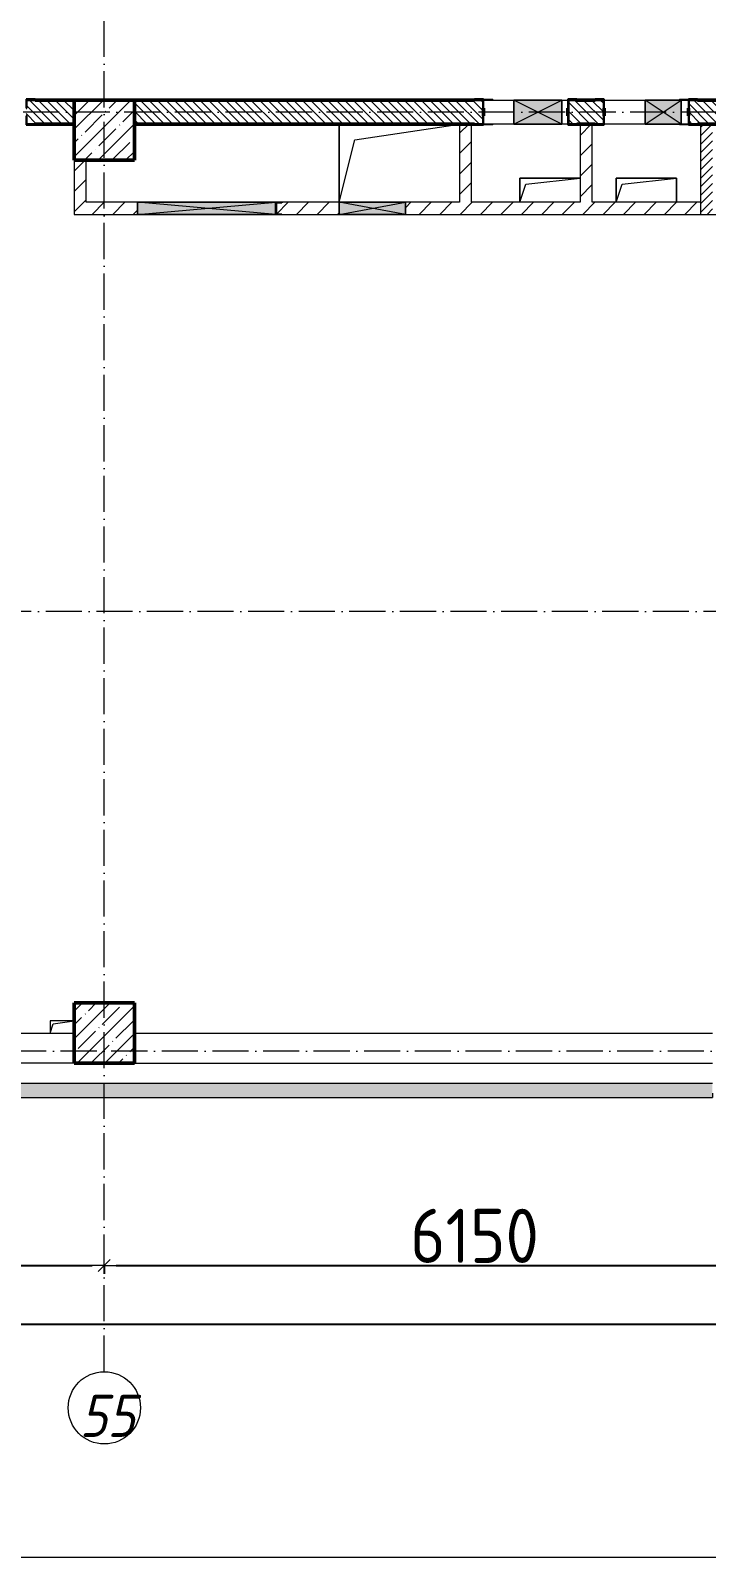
# Model space of a CAD drawing. Header units: millimetres. Extents: x -12989 to 629078, y -109036 to 555275.
# Drawn here: x 117797 to 123410, y 57688 to 70372 of the extents above; entities that cross this region are included whole.
import ezdxf

# ---------------------------------------------------------------- set-up
doc = ezdxf.new("R2010")
doc.units = ezdxf.units.MM
doc.linetypes.add('50_200_ШТРИХ_1Т_ш5_п1_п1_', pattern=[700, 500, -100, 0, -100])
for name, color, linetype, lineweight in [('A-____-____-DIMS', 7, 'Continuous', 9), ('A-DETL-GENF-OTLN', 7, 'Continuous', 9), ('A-FLOR-____-OTLN', 7, 'Continuous', 9), ('A-GENM-____-MCUT', 7, 'Continuous', 25), ('A-GENM-____-OTLN', 7, 'Continuous', 9), ('A-GENM-____-OTLN-1', 7, 'Continuous', 25), ('A-GLAZ-____-OTLN', 7, 'Continuous', 9), ('A-WALL-____-MCUT-2', 7, 'Continuous', 50), ('A-WALL-____-OTLN', 7, 'Continuous', 9), ('A-WALL-____-PATT-1', 7, 'Continuous', 9), ('A-WALL-FNSH-MCUT-1', 7, 'Continuous', 9), ('I-WALL-____-OTLN', 7, 'Continuous', 9), ('S-COLS-____-MCUT', 7, 'Continuous', 50), ('S-COLS-____-OTLN', 7, 'Continuous', 9), ('S-GRID-____-IDEN', 7, 'Continuous', 9), ('S-GRID-____-OTLN-1', 7, '50_200_ШТРИХ_1Т_ш5_п1_п1_', 9)]:
    doc.layers.add(name, color=color, linetype=linetype, lineweight=lineweight)
doc.layers.add('A-GLAZ-____-OTLN-1', color=7, linetype='Continuous', lineweight=9, true_color=0xc0c0c0)
doc.styles.add('ISOCPEUR_I', font='isocpeui.ttf', dxfattribs={"width": 0.9, "height": 2.5})
doc.styles.add('СПДС', font='isocpeur.ttf', dxfattribs={"width": 0.9})
doc.dimstyles.new('Размера А3', dxfattribs={"dimtxt": 200, "dimasz": 100, "dimexe": 70, "dimexo": 100, "dimgap": 20, "dimtad": 1, "dimdec": 0, "dimrnd": 10, "dimzin": 0, "dimdsep": 46, "dimtxsty": 'СПДС', "dimblk": 'ARROWHEAD_6', "dimcen": 1, "dimclrd": 256, "dimclre": 256, "dimclrt": 256, "dimazin": 0, "dimtfac": 1, "dimtdec": 0, "dimtmove": 2, "dimatfit": 3, "dimfxl": 1, "dimtolj": 1, "dimtzin": 0, "dimarcsym": 0})
pattern_1 = [(135, (43259.71, 63713.66), (-35.35534, -35.35534), [])]
pattern_2 = [(45, (43259.71, 63713.66), (-84.85281, 84.85281), [])]

# ---------------------------------------------------------------- blocks, each defined once
blk = doc.blocks.new('BSC_Колонна _Прямоугольная - 500х500-V57-АР1_План отверстий 2 этажа в осях 1-64_А-ГГ')
at = {"layer": 'S-COLS-____-OTLN'}
h = blk.add_hatch(dxfattribs=at)
h.set_pattern_fill('FP_86', color=256, style=0, pattern_type=2)
h.set_pattern_definition([(45, (-75150, 1668.96), (-114.04925, 114.04925), []), (45, (-75035.95, 1668.96), (-114.04925, 114.04925), [201.613, -40.323, 3.353, -36.97])])
h.paths.add_polyline_path([(-250, -250), (250, -250), (250, 250), (-250, 250)], flags=0)
at = {"layer": 'S-COLS-____-MCUT'}
for p, q in [((250, 250), (-250, 250)), ((-250, 250), (-250, -250)), ((250, -250), (250, 250)), ((-250, -250), (250, -250))]:
    blk.add_line(p, q, dxfattribs=at)
blk = doc.blocks.new('BSC_Колонна _Прямоугольная - 500х500-V58-АР1_План отверстий 2 этажа в осях 1-64_А-ГГ')
at = {"layer": 'S-COLS-____-OTLN'}
h = blk.add_hatch(dxfattribs=at)
h.set_pattern_fill('FP_87', color=256, style=0, pattern_type=2)
h.set_pattern_definition([(45, (-75150, -5831.04), (-114.04925, 114.04925), []), (45, (-75035.95, -5831.04), (-114.04925, 114.04925), [201.613, -40.323, 3.353, -36.97])])
h.paths.add_polyline_path([(-250, -250), (250, -250), (250, 250), (-250, 250)], flags=0)
at = {"layer": 'S-COLS-____-MCUT'}
for p, q in [((250, 250), (-250, 250)), ((-250, 250), (-250, -250)), ((250, -250), (250, 250)), ((-250, -250), (250, -250))]:
    blk.add_line(p, q, dxfattribs=at)
blk = doc.blocks.new('154_Стойка_СКБ_Уголок - СМ-2180_200-28268025-АР1_План отверстий 2 этажа в осях 1-64_А-ГГ')
at = {"layer": 'A-GENM-____-MCUT'}
for p, q in [((125, 156), (125, 81)), ((200, 156), (125, 156)), ((131, 81), (131, 150)), ((131, 150), (200, 150)), ((200, 150), (200, 156)), ((125, 81), (131, 81)), ((131, 19), (125, 19)), ((125, 19), (125, -56)), ((131, -50), (131, 19)), ((125, -56), (200, -56)), ((200, -50), (131, -50)), ((200, -56), (200, -50))]:
    blk.add_line(p, q, dxfattribs=at)
blk = doc.blocks.new('Фахверк_СКБ_Уголок - 200_3960_зеркало-28268689-АР1_План отверстий 2 этажа в осях 1-64_А-ГГ')
at = {"layer": 'A-GENM-____-MCUT'}
for p, q in [((200, 156), (125, 156)), ((125, 156), (125, 81)), ((131, 81), (131, 150)), ((131, 150), (200, 150)), ((200, 150), (200, 156)), ((125, 81), (131, 81)), ((131, 19), (125, 19)), ((125, 19), (125, -56)), ((131, -50), (131, 19)), ((125, -56), (200, -56)), ((200, -50), (131, -50)), ((200, -56), (200, -50))]:
    blk.add_line(p, q, dxfattribs=at)
blk = doc.blocks.new('Фахверк_СКБ_Уголок - 200_3960-28268576-АР1_План отверстий 2 этажа в осях 1-64_А-ГГ')
at = {"layer": 'A-GENM-____-MCUT'}
for p, q in [((200, 156), (125, 156)), ((125, 156), (125, 81)), ((131, 81), (131, 150)), ((131, 150), (200, 150)), ((200, 150), (200, 156)), ((125, 81), (131, 81)), ((131, 19), (125, 19)), ((125, 19), (125, -56)), ((131, -50), (131, 19)), ((125, -56), (200, -56)), ((200, -50), (131, -50)), ((200, -56), (200, -50))]:
    blk.add_line(p, q, dxfattribs=at)
blk = doc.blocks.new('Стойка_Влож_Уголок_Опорный - Уголок-28213941-АР1_План отверстий 2 этажа в осях 1-64_А-ГГ')
at = {"layer": 'A-GENM-____-OTLN'}
for p, q in [((-212, -6), (-212, 0)), ((0, 0), (0, -6)), ((-212, -75), (-212, -6)), ((-212, -6), (-206, -6)), ((-212, -75), (-206, -75)), ((-6, -6), (0, -6)), ((-6, -75), (0, -75)), ((0, -6), (0, -75))]:
    blk.add_line(p, q, dxfattribs=at)
blk = doc.blocks.new('154_Фахверк_СКБ_Швеллер - Тип_100_3960-28494444-АР1_План отверстий 2 этажа в осях 1-64_А-ГГ')
at = {"layer": 'A-GENM-____-MCUT'}
for p, q in [((125, 50), (175, 50)), ((125, -50), (125, 50)), ((128, 47), (128, -47)), ((175, 47), (128, 47)), ((175, 50), (175, 47)), ((175, -50), (125, -50)), ((128, -47), (175, -47)), ((175, -47), (175, -50))]:
    blk.add_line(p, q, dxfattribs=at)
blk = doc.blocks.new('AR_Отверстие прямоугольное _в плите_ - AR_Отверстие прямоугольное _в плите_-30229432-АР1_План отверстий 2 этажа в осях 1-64_А-ГГ')
at = {"layer": 'A-GENM-____-OTLN'}
for p, q in [((250, 100), (-250, 100)), ((-250, 100), (-250, -100)), ((-250, -100), (-200, 50)), ((-200, 50), (250, 100))]:
    blk.add_line(p, q, dxfattribs=at)
blk = doc.blocks.new('AR_Отверстие прямоугольное _в плите_ - AR_Отверстие прямоугольное _в плите_-V147-АР1_План отверстий 2 этажа в осях 1-64_А-ГГ')
at = {"layer": 'A-GENM-____-OTLN'}
for p, q in [((250, 100), (-250, 100)), ((-250, 100), (-250, -100)), ((-250, -100), (-200, 50)), ((-200, 50), (250, 100)), ((250, -100), (250, 100))]:
    blk.add_line(p, q, dxfattribs=at)
blk = doc.blocks.new('AR_Отверстие прямоугольное _в плите_ - AR_Отверстие прямоугольное _в плите_-V161-АР1_План отверстий 2 этажа в осях 1-64_А-ГГ')
at = {"layer": 'A-GENM-____-OTLN'}
for p, q in [((100, 50), (-100, 50)), ((-100, 50), (-100, -50)), ((-100, -50), (-75, 25)), ((-75, 25), (100, 50))]:
    blk.add_line(p, q, dxfattribs=at)
blk = doc.blocks.new('AR_Отверстие прямоугольное _в плите_ - AR_Отверстие прямоугольное _в плите_-30552580-АР1_План отверстий 2 этажа в осях 1-64_А-ГГ')
at = {"layer": 'A-GENM-____-OTLN'}
for p, q in [((-500, 325), (-500, -325)), ((-370, 195), (500, 325)), ((-500, -325), (-370, 195))]:
    blk.add_line(p, q, dxfattribs=at)
blk = doc.blocks.new('Отлив_СКБ - Отлив витража_120_НВФ-31885342-АР1_План отверстий 2 этажа в осях 1-64_А-ГГ')
at = {"layer": 'A-GLAZ-____-OTLN-1'}
for points in [[(0, 0), (0, -2), (7800, -2), (7800, 0), (2809, 0)], [(0, -2), (0, -120), (7800, -120), (7800, -2), (2809, -2)]]:
    blk.add_hatch(color=256, dxfattribs=at).paths.add_polyline_path(points, flags=0)
at = {"layer": 'A-GLAZ-____-OTLN'}
for p, q in [((0, 0), (7800, 0)), ((7800, -2), (0, -2)), ((0, -120), (0, -83)), ((0, -120), (7800, -120)), ((7800, -83), (7800, -120))]:
    blk.add_line(p, q, dxfattribs=at)
blk = doc.blocks.new('AR_Отверстие прямоугольное _в стене_ - AR_Отверстие прямоугольное _в стене__ЭОМ-36405854-АР1_План отверстий 2 этажа в осях 1-64_А-ГГ')
at = {"layer": 'A-GLAZ-____-OTLN'}
blk.add_hatch(color=256, dxfattribs=at).paths.add_polyline_path([(200, 100), (-200, 100), (-200, -100), (200, -100), (200, 85)], flags=0)
at = {"layer": 'A-DETL-GENF-OTLN'}
for p, q in [((-200, -100), (-200, 100)), ((-200, 100), (200, 100)), ((200, 100), (-200, -100)), ((-200, 100), (200, -100)), ((200, 100), (-200, 100)), ((-200, 100), (-200, -100)), ((200, 100), (200, -100)), ((200, -100), (200, 100)), ((200, -100), (-200, -100)), ((-200, -100), (200, -100))]:
    blk.add_line(p, q, dxfattribs=at)
blk = doc.blocks.new('AR_Отверстие прямоугольное _в стене__БезПР - AR_Отверстие прямоугольное _в стене__БезПР-36392850-АР1_План отверстий 2 этажа в осях 1-64_А-ГГ')
at = {"layer": 'A-GLAZ-____-OTLN'}
blk.add_hatch(color=256, dxfattribs=at).paths.add_polyline_path([(150, 100), (-150, 100), (-150, -100), (150, -100), (150, 85)], flags=0)
at = {"layer": 'A-DETL-GENF-OTLN'}
for p, q in [((-150, -100), (-150, 100)), ((-150, 100), (150, 100)), ((150, 100), (-150, -100)), ((-150, 100), (150, -100)), ((150, 100), (-150, 100)), ((-150, 100), (-150, -100)), ((150, 100), (150, -100)), ((150, -100), (150, 100)), ((150, -100), (-150, -100)), ((-150, -100), (150, -100))]:
    blk.add_line(p, q, dxfattribs=at)
blk = doc.blocks.new('AR_Отверстие прямоугольное _в стене_ - AR_Отверстие прямоугольное _в стене__ОВ-36863857-АР1_План отверстий 2 этажа в осях 1-64_А-ГГ')
at = {"layer": 'A-GLAZ-____-OTLN'}
blk.add_hatch(color=256, dxfattribs=at).paths.add_polyline_path([(275, 50), (-275, 50), (-275, -50), (275, -50)], flags=0)
at = {"layer": 'A-DETL-GENF-OTLN'}
for p, q in [((-275, -50), (-275, 50)), ((-275, 50), (275, 50)), ((275, 50), (-275, -50)), ((-275, 50), (275, -50)), ((275, 50), (-275, 50)), ((-275, 50), (-275, -50)), ((275, 50), (275, -50)), ((275, -50), (275, 50)), ((275, -50), (-275, -50)), ((-275, -50), (275, -50))]:
    blk.add_line(p, q, dxfattribs=at)
blk = doc.blocks.new('AR_Отверстие прямоугольное _в стене_ - AR_Отверстие прямоугольное _в стене__ОВ-36863931-АР1_План отверстий 2 этажа в осях 1-64_А-ГГ')
at = {"layer": 'A-GLAZ-____-OTLN'}
blk.add_hatch(color=256, dxfattribs=at).paths.add_polyline_path([(575, 50), (-575, 50), (-575, -50), (575, -50), (575, 47)], flags=0)
at = {"layer": 'A-DETL-GENF-OTLN'}
for p, q in [((-575, 50), (575, 50)), ((575, 50), (-575, -50)), ((-575, 50), (575, -50)), ((575, 50), (-575, 50)), ((575, 50), (575, -50)), ((575, -50), (575, 50)), ((575, -50), (-575, -50)), ((-575, -50), (575, -50))]:
    blk.add_line(p, q, dxfattribs=at)
blk = doc.blocks.new('Ось сетки - Круг_Ø6_00__ISO-2_5_0_9K_-25732049-АР1_План отверстий 2 этажа в осях 1-64_А-ГГ')
at = {"layer": 'S-GRID-____-IDEN'}
blk.add_circle((0, 0), 3, dxfattribs=at)
blk = doc.blocks.new('ARROWHEAD_6')
at = {"color": 0, "linetype": 'Continuous'}
for p, q in [((0, 0), (-1, 0)), ((-0.5, -0.5), (0.5, 0.5))]:
    blk.add_line(p, q, dxfattribs=at)
blk = doc.blocks.new('*D2684')
at = {"layer": 'A-____-____-DIMS', "lineweight": -2, "transparency": 16777216}
for p, q in [((56558, 455423), (56558, 455347)), ((56658, 455417), (59458, 455417)), ((59558, 455423), (59558, 455347))]:
    blk.add_line(p, q, dxfattribs=at)
at = {"layer": 'Defpoints', "color": 0, "transparency": 16777216}
for p in [(56558, 455523), (59558, 455523), (59558, 455417)]:
    blk.add_point(p, dxfattribs=at)
at = {"layer": 'A-____-____-DIMS', "lineweight": -2, "transparency": 16777216, "xscale": 100, "yscale": 100, "zscale": 100, "rotation": 180}
blk.add_blockref('ARROWHEAD_6', (56558, 455417), dxfattribs=at)
at = {"layer": 'A-____-____-DIMS', "lineweight": -2, "transparency": 16777216, "xscale": 100, "yscale": 100, "zscale": 100}
blk.add_blockref('ARROWHEAD_6', (59558, 455417), dxfattribs=at)
at = {"layer": 'A-____-____-DIMS', "transparency": 16777216, "insert": (58058, 455662), "char_height": 450, "attachment_point": 5, "style": 'СПДС'}
blk.add_mtext('\\A1;3000', dxfattribs=at)
blk = doc.blocks.new('*D2685')
at = {"layer": 'A-____-____-DIMS', "lineweight": -2, "transparency": 16777216}
for p, q in [((59558, 455423), (59558, 455347)), ((59658, 455417), (65608, 455417)), ((65708, 455423), (65708, 455347))]:
    blk.add_line(p, q, dxfattribs=at)
at = {"layer": 'Defpoints', "color": 0, "transparency": 16777216}
for p in [(59558, 455523), (65708, 455523), (65708, 455417)]:
    blk.add_point(p, dxfattribs=at)
at = {"layer": 'A-____-____-DIMS', "lineweight": -2, "transparency": 16777216, "xscale": 100, "yscale": 100, "zscale": 100, "rotation": 180}
blk.add_blockref('ARROWHEAD_6', (59558, 455417), dxfattribs=at)
at = {"layer": 'A-____-____-DIMS', "lineweight": -2, "transparency": 16777216, "xscale": 100, "yscale": 100, "zscale": 100}
blk.add_blockref('ARROWHEAD_6', (65708, 455417), dxfattribs=at)
at = {"layer": 'A-____-____-DIMS', "transparency": 16777216, "insert": (62633, 455662), "char_height": 450, "attachment_point": 5, "style": 'СПДС'}
blk.add_mtext('\\A1;6150', dxfattribs=at)
blk = doc.blocks.new('*D2691')
at = {"layer": 'A-____-____-DIMS', "lineweight": -2, "transparency": 16777216}
for p, q in [((-17942, 454935), (-17942, 454859)), ((-17842, 454929), (85458, 454929)), ((85558, 454935), (85558, 454859))]:
    blk.add_line(p, q, dxfattribs=at)
at = {"layer": 'Defpoints', "color": 0, "transparency": 16777216}
for p in [(-17942, 455035), (85558, 455035), (85558, 454929)]:
    blk.add_point(p, dxfattribs=at)
at = {"layer": 'A-____-____-DIMS', "lineweight": -2, "transparency": 16777216, "xscale": 100, "yscale": 100, "zscale": 100, "rotation": 180}
blk.add_blockref('ARROWHEAD_6', (-17942, 454929), dxfattribs=at)
at = {"layer": 'A-____-____-DIMS', "lineweight": -2, "transparency": 16777216, "xscale": 100, "yscale": 100, "zscale": 100}
blk.add_blockref('ARROWHEAD_6', (85558, 454929), dxfattribs=at)
at = {"layer": 'A-____-____-DIMS', "transparency": 16777216, "insert": (33808, 455174), "char_height": 450, "attachment_point": 5, "style": 'СПДС'}
blk.add_mtext('\\A1;103500', dxfattribs=at)
blk = doc.blocks.new('2этаж')
at = {"layer": 'S-GRID-____-OTLN-1', "color": 251, "ltscale": 0.6, "true_color": 0x636466}
for p, q in [((59558.3, 454533.3), (59558.3, 469166.5)), ((74727.1, 464997), (-20260.4, 464997)), ((88359, 460847), (-20260.4, 460847)), ((88482.7, 457197), (-20260.4, 457197))]:
    blk.add_line(p, q, dxfattribs=at)
at = {"layer": 'S-GRID-____-IDEN', "insert": (59353.4, 454342.1), "char_height": 350, "width": 404.05, "attachment_point": 1, "style": 'ISOCPEUR_I'}
blk.add_mtext('55', dxfattribs=at)
at = {"layer": 'A-____-____-DIMS'}
for base, p1, p2, picture, middle in [((59558.3, 455417.4), (56558.3, 455523.5), (59558.3, 455523.5), '*D2684', (58058.3, 455662.4)), ((65708.3, 455417.4), (59558.3, 455523.5), (65708.3, 455523.5), '*D2685', (62633.3, 455662.4)), ((85558.3, 454929.2), (-17941.7, 455035.3), (85558.3, 455035.3), '*D2691', (33808.3, 455174.2))]:
    dim = blk.add_linear_dim(base=base, p1=p1, p2=p2, dimstyle='Размера А3', override={"dimtxt": 450}, dxfattribs=at)
    dim.commit()
    dim.dimension.update_dxf_attribs({"geometry": picture, "text_midpoint": middle})

msp = doc.modelspace()

# ---------------------------------------------------------------- hatches: boundary and pattern name
at = {"layer": 'A-WALL-____-PATT-1'}
h = msp.add_hatch(dxfattribs=at)
h.set_pattern_fill('FP_6', color=256, style=0, pattern_type=2)
h.set_pattern_definition(pattern_1)
h.paths.add_polyline_path([(117965.7115, 69594.7006), (118159.7115, 69594.7006), (118159.7115, 69794.7006), (117765.7115, 69794.7006), (117765.7115, 69725.7006), (117759.7115, 69725.7006), (117759.7115, 69663.7006), (117765.7115, 69663.7006), (117765.7115, 69594.7006), (117834.7115, 69594.7006)], flags=0)
h.paths.add_polyline_path([(115659.7115, 69594.7006), (116053.7115, 69594.7006), (116053.7115, 69663.7006), (116059.7115, 69663.7006), (116059.7115, 69725.7006), (116053.7115, 69725.7006), (116053.7115, 69794.7006), (115659.7115, 69794.7006), (115659.7115, 69634.7006)], flags=0)
h = msp.add_hatch(dxfattribs=at)
h.set_pattern_fill('FP_6', color=256, style=0, pattern_type=2)
h.set_pattern_definition(pattern_1)
h.paths.add_polyline_path([(123265.7115, 69594.7006), (124409.7115, 69594.7006), (124409.7115, 69794.7006), (123265.7115, 69794.7006), (123265.7115, 69725.7006), (123259.7115, 69725.7006), (123259.7115, 69663.7006), (123265.7115, 69663.7006), (123265.7115, 69595.7441)], flags=0)
h.paths.add_polyline_path([(122334.7115, 69594.7006), (122553.7115, 69594.7006), (122553.7115, 69663.7006), (122559.7115, 69663.7006), (122559.7115, 69725.7006), (122553.7115, 69725.7006), (122553.7115, 69794.7006), (122265.7115, 69794.7006), (122265.7115, 69725.7006), (122259.7115, 69725.7006), (122259.7115, 69663.7006), (122265.7115, 69663.7006), (122265.7115, 69594.7006)], flags=0)
h.paths.add_polyline_path([(121014.4505, 69594.7006), (121553.7115, 69594.7006), (121553.7115, 69663.7006), (121559.7115, 69663.7006), (121559.7115, 69725.7006), (121553.7115, 69725.7006), (121553.7115, 69794.7006), (118659.7115, 69794.7006), (118659.7115, 69594.7006)], flags=0)
h = msp.add_hatch(dxfattribs=at)
h.set_pattern_fill('FP_4', color=256, style=0, pattern_type=2)
h.set_pattern_definition(pattern_2)
h.paths.add_polyline_path([(121459.7115, 68944.7006), (121459.7115, 69594.7006), (121359.7115, 69594.7006), (121359.7115, 68944.7006)], flags=0)
h = msp.add_hatch(dxfattribs=at)
h.set_pattern_fill('FP_4', color=256, style=0, pattern_type=2)
h.set_pattern_definition(pattern_2)
h.paths.add_polyline_path([(122459.7115, 68944.7006), (122459.7115, 69594.7006), (122359.7115, 69594.7006), (122359.7115, 68944.7006)], flags=0)
h = msp.add_hatch(dxfattribs=at)
h.set_pattern_fill('FP_5', color=256, style=0, pattern_type=2)
h.set_pattern_definition([(45, (43259.71, 63713.66), (-35.35534, 35.35534), [])])
h.paths.add_polyline_path([(123459.7115, 68844.7006), (123459.7115, 69594.7006), (123359.7115, 69594.7006), (123359.7115, 68844.7006)], flags=0)
h = msp.add_hatch(dxfattribs=at)
h.set_pattern_fill('FP_4', color=256, style=0, pattern_type=2)
h.set_pattern_definition(pattern_2)
h.paths.add_polyline_path([(118259.7115, 68944.7006), (118259.7115, 69294.7006), (118159.7115, 69294.7006), (118159.7115, 68944.7006)], flags=0)
h = msp.add_hatch(dxfattribs=at)
h.set_pattern_fill('FP_4', color=256, style=0, pattern_type=2)
h.set_pattern_definition(pattern_2)
h.paths.add_polyline_path([(123359.7115, 68844.7006), (123359.7115, 68944.7006), (120909.7115, 68944.7006), (120909.7115, 68844.7006), (122781.9148, 68844.7006)], flags=0)
h.paths.add_polyline_path([(118159.7115, 68844.7006), (118684.7115, 68844.7006), (118684.7115, 68944.7006), (118159.7115, 68944.7006)], flags=0)
h.paths.add_polyline_path([(120359.7115, 68844.7006), (120359.7115, 68944.7006), (119884.7115, 68944.7006), (119884.7115, 68941.7006), (119837.7115, 68941.7006), (119837.7115, 68847.7006), (119884.7115, 68847.7006), (119884.7115, 68844.7006)], flags=0)

# ---------------------------------------------------------------- linework, layer by layer
at = {"color": 1, "lineweight": 0}
msp.add_lwpolyline([(35696.9246, 156516.3825), (148932.9246, 156516.3825), (148932.9246, 57688.3825), (35696.9246, 57688.3825)], close=True, dxfattribs=at)
at = {"layer": 'A-FLOR-____-OTLN'}
for p, q in [((120359.7115, 68944.7006), (120359.7115, 69594.7006)), ((121859.7115, 69144.7006), (122359.7115, 69144.7006)), ((121859.7115, 68944.7006), (121859.7115, 69144.7006)), ((122659.7115, 69144.7006), (123159.7115, 69144.7006)), ((122659.7115, 68944.7006), (122659.7115, 69144.7006)), ((123159.7115, 69144.7006), (123159.7115, 68944.7006))]:
    msp.add_line(p, q, dxfattribs=at)
at = {"layer": 'A-WALL-____-MCUT-2'}
for p, q in [((118159.7115, 69794.7006), (117834.7115, 69794.7006)), ((121484.7115, 69794.7006), (118659.7115, 69794.7006)), ((122484.7115, 69794.7006), (122334.7115, 69794.7006)), ((124409.7115, 69794.7006), (123334.7115, 69794.7006)), ((121559.7115, 69663.7006), (121559.7115, 69725.7006)), ((122259.7115, 69725.7006), (122259.7115, 69663.7006)), ((122559.7115, 69663.7006), (122559.7115, 69725.7006)), ((123259.7115, 69725.7006), (123259.7115, 69663.7006)), ((117834.7115, 69594.7006), (118159.7115, 69594.7006)), ((118659.7115, 69594.7006), (121484.7115, 69594.7006)), ((122334.7115, 69594.7006), (122484.7115, 69594.7006)), ((123334.7115, 69594.7006), (124409.7115, 69594.7006))]:
    msp.add_line(p, q, dxfattribs=at)
at = {"layer": 'A-WALL-____-OTLN'}
for p, q in [((115659.7115, 62044.7006), (118159.7115, 62044.7006)), ((118659.7115, 62044.7006), (123459.7115, 62044.7006)), ((118159.7115, 61794.7006), (115659.7115, 61794.7006)), ((118659.7115, 61794.7006), (123459.7115, 61794.7006))]:
    msp.add_line(p, q, dxfattribs=at)
at = {"layer": 'A-WALL-FNSH-MCUT-1'}
for p, q in [((121359.7115, 69594.7006), (121359.7115, 68944.7006)), ((121459.7115, 68944.7006), (121459.7115, 69594.7006)), ((122359.7115, 69594.7006), (122359.7115, 68944.7006)), ((122459.7115, 68944.7006), (122459.7115, 69594.7006)), ((123359.7115, 69594.7006), (123359.7115, 68844.7006)), ((118159.7115, 69294.7006), (118159.7115, 68844.7006)), ((118259.7115, 68944.7006), (118259.7115, 69294.7006)), ((118684.7115, 68944.7006), (118259.7115, 68944.7006)), ((120359.7115, 68944.7006), (119884.7115, 68944.7006)), ((121359.7115, 68944.7006), (120909.7115, 68944.7006)), ((122359.7115, 68944.7006), (121459.7115, 68944.7006)), ((123359.7115, 68944.7006), (122459.7115, 68944.7006)), ((118159.7115, 68844.7006), (118684.7115, 68844.7006)), ((119884.7115, 68844.7006), (120359.7115, 68844.7006)), ((120909.7115, 68844.7006), (124409.7115, 68844.7006))]:
    msp.add_line(p, q, dxfattribs=at)
at = {"layer": 'I-WALL-____-OTLN'}
for p, q in [((121559.7115, 69794.7006), (121809.7115, 69794.7006)), ((122209.7115, 69794.7006), (122259.7115, 69794.7006)), ((122559.7115, 69794.7006), (122899.7115, 69794.7006)), ((123199.7115, 69794.7006), (123259.7115, 69794.7006)), ((121809.7115, 69594.7006), (121559.7115, 69594.7006)), ((122259.7115, 69594.7006), (122209.7115, 69594.7006)), ((122899.7115, 69594.7006), (122559.7115, 69594.7006)), ((123259.7115, 69594.7006), (123199.7115, 69594.7006))]:
    msp.add_line(p, q, dxfattribs=at)

# ---------------------------------------------------------------- block references
msp.add_blockref('2этаж', (58851.3748, -395302.2823))
at = {"layer": 'A-GENM-____-OTLN'}
for p, rotation in [((121559.7115, 69800.7006), 89.99999999999955), ((123259.7115, 69588.7006), 269.9999999999995)]:
    msp.add_blockref('Стойка_Влож_Уголок_Опорный - Уголок-28213941-АР1_План отверстий 2 этажа в осях 1-64_А-ГГ', p, dxfattribs=dict(at, rotation=rotation))
for name, p in [('AR_Отверстие прямоугольное _в плите_ - AR_Отверстие прямоугольное _в плите_-30552580-АР1_План отверстий 2 этажа в осях 1-64_А-ГГ', (120859.7115, 69269.7006)), ('AR_Отверстие прямоугольное _в плите_ - AR_Отверстие прямоугольное _в плите_-30229432-АР1_План отверстий 2 этажа в осях 1-64_А-ГГ', (122109.7115, 69044.7006)), ('AR_Отверстие прямоугольное _в плите_ - AR_Отверстие прямоугольное _в плите_-V147-АР1_План отверстий 2 этажа в осях 1-64_А-ГГ', (122909.7115, 69044.7006)), ('AR_Отверстие прямоугольное _в плите_ - AR_Отверстие прямоугольное _в плите_-V161-АР1_План отверстий 2 этажа в осях 1-64_А-ГГ', (118059.7115, 62094.7006))]:
    msp.add_blockref(name, p, dxfattribs=at)
at = {"layer": 'A-GENM-____-OTLN-1'}
for name, p in [('Фахверк_СКБ_Уголок - 200_3960-28268576-АР1_План отверстий 2 этажа в осях 1-64_А-ГГ', (117634.7115, 69644.7006)), ('Фахверк_СКБ_Уголок - 200_3960_зеркало-28268689-АР1_План отверстий 2 этажа в осях 1-64_А-ГГ', (122134.7115, 69644.7006)), ('154_Стойка_СКБ_Уголок - СМ-2180_200-28268025-АР1_План отверстий 2 этажа в осях 1-64_А-ГГ', (123134.7115, 69644.7006)), ('154_Фахверк_СКБ_Швеллер - Тип_100_3960-28494444-АР1_План отверстий 2 этажа в осях 1-64_А-ГГ', (119709.7115, 68894.7006))]:
    msp.add_blockref(name, p, dxfattribs=at)
at = {"layer": 'A-GENM-____-OTLN-1', "rotation": 180}
for name, p in [('154_Стойка_СКБ_Уголок - СМ-2180_200-28268025-АР1_План отверстий 2 этажа в осях 1-64_А-ГГ', (121684.7115, 69744.7006)), ('Фахверк_СКБ_Уголок - 200_3960-28268576-АР1_План отверстий 2 этажа в осях 1-64_А-ГГ', (122684.7115, 69744.7006))]:
    msp.add_blockref(name, p, dxfattribs=at)
at = {"layer": 'A-GLAZ-____-OTLN', "rotation": 180}
for name, p in [('AR_Отверстие прямоугольное _в стене_ - AR_Отверстие прямоугольное _в стене__ЭОМ-36405854-АР1_План отверстий 2 этажа в осях 1-64_А-ГГ', (122009.7115, 69694.7006)), ('AR_Отверстие прямоугольное _в стене__БезПР - AR_Отверстие прямоугольное _в стене__БезПР-36392850-АР1_План отверстий 2 этажа в осях 1-64_А-ГГ', (123049.7115, 69694.7006)), ('AR_Отверстие прямоугольное _в стене_ - AR_Отверстие прямоугольное _в стене__ОВ-36863931-АР1_План отверстий 2 этажа в осях 1-64_А-ГГ', (119259.7115, 68894.7006)), ('AR_Отверстие прямоугольное _в стене_ - AR_Отверстие прямоугольное _в стене__ОВ-36863857-АР1_План отверстий 2 этажа в осях 1-64_А-ГГ', (120634.7115, 68894.7006))]:
    msp.add_blockref(name, p, dxfattribs=at)
at = {"layer": 'A-GLAZ-____-OTLN'}
msp.add_blockref('Отлив_СКБ - Отлив витража_120_НВФ-31885342-АР1_План отверстий 2 этажа в осях 1-64_А-ГГ', (115659.7115, 61627.7006), dxfattribs=at)
at = {"layer": 'S-COLS-____-OTLN'}
for name, p in [('BSC_Колонна _Прямоугольная - 500х500-V58-АР1_План отверстий 2 этажа в осях 1-64_А-ГГ', (118409.7115, 69544.7006)), ('BSC_Колонна _Прямоугольная - 500х500-V57-АР1_План отверстий 2 этажа в осях 1-64_А-ГГ', (118409.7115, 62044.7006))]:
    msp.add_blockref(name, p, dxfattribs=at)
at = {"layer": 'S-GRID-____-IDEN', "xscale": 99.99999999999993, "yscale": 99.99999999999993, "zscale": 99.99999999999993}
msp.add_blockref('Ось сетки - Круг_Ø6_00__ISO-2_5_0_9K_-25732049-АР1_План отверстий 2 этажа в осях 1-64_А-ГГ', (118409.7115, 58931.0523), dxfattribs=at)

doc.saveas('drawing.dxf')
